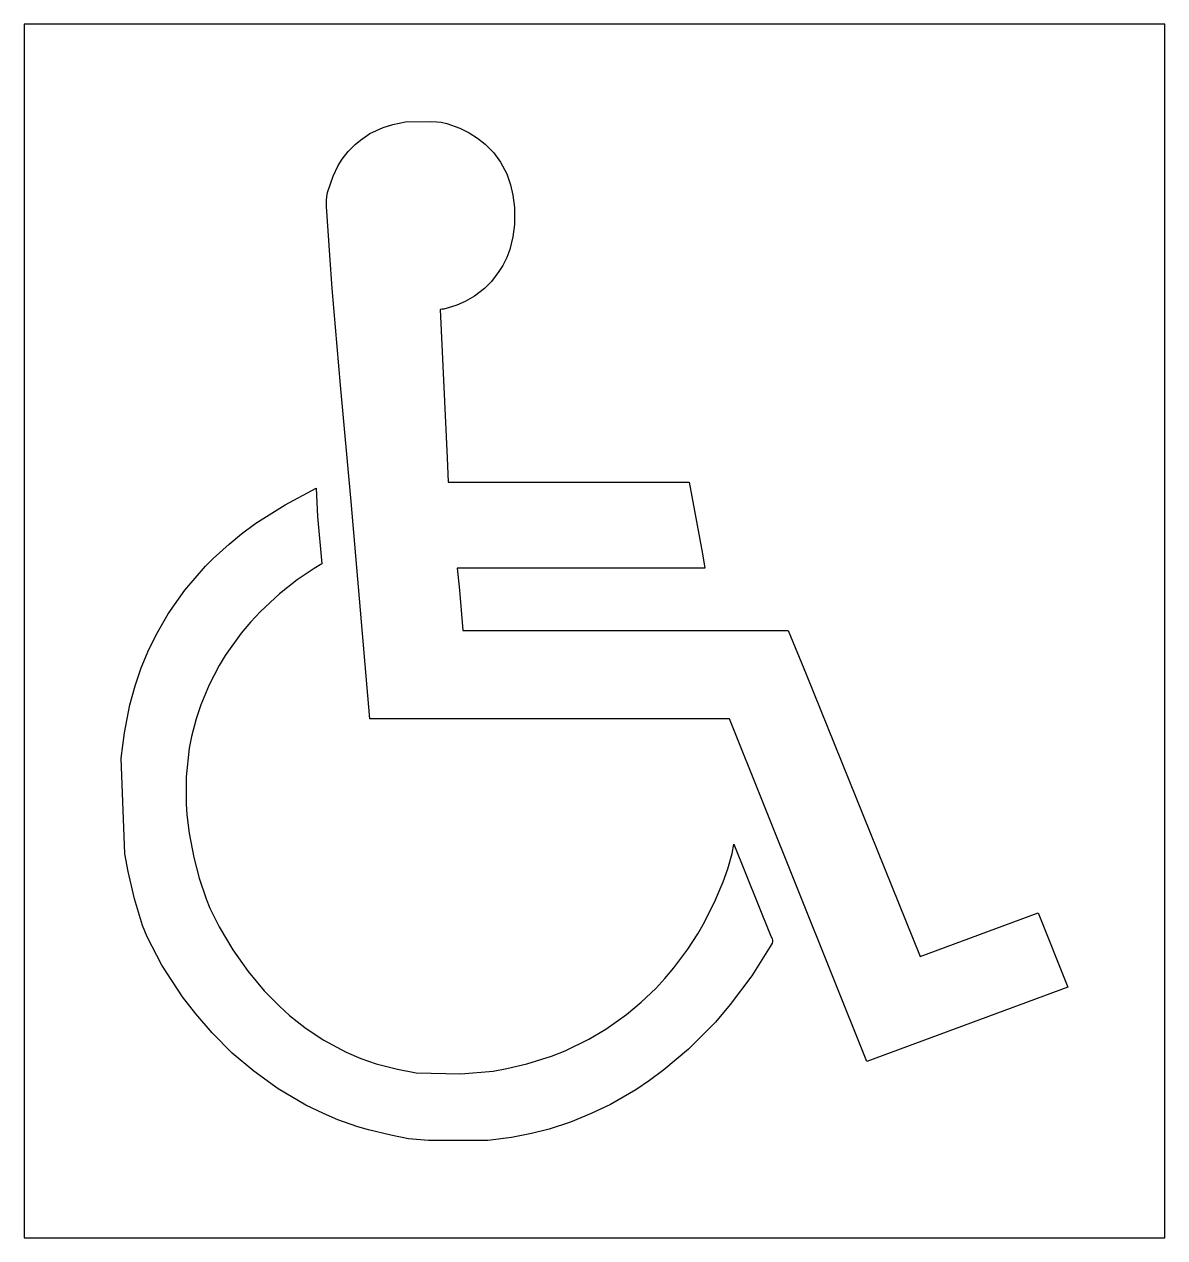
# Model space of a CAD drawing. Header units: inches. Extents: x 0 to 47, y 0 to 50.
import ezdxf

# ---------------------------------------------------------------- set-up
doc = ezdxf.new("R2010")
doc.units = ezdxf.units.IN
doc.header["$MEASUREMENT"] = 0
doc.layers.add('CUT', color=1, linetype='Continuous')

msp = doc.modelspace()

# ---------------------------------------------------------------- linework, layer by layer
at = {"layer": 'CUT'}
for points in [[(0, 0), (47, 0), (47, 50), (0, 50)], [(16.739, 46), (17.006, 45.986), (17.175, 45.963), (17.414, 45.908), (17.954, 45.716), (18.332, 45.527), (18.683, 45.302), (18.998, 45.054), (19.352, 44.698), (19.63, 44.318), (19.884, 43.838), (20.044, 43.389), (20.141, 42.962), (20.204, 42.455), (20.204, 41.743), (20.141, 41.236), (20.012, 40.714), (19.884, 40.392), (19.72, 40.06), (19.563, 39.813), (19.258, 39.405), (18.966, 39.112), (18.557, 38.801), (18.174, 38.576), (17.828, 38.419), (17.423, 38.298), (17.295, 38.267), (17.226, 38.255), (17.146, 38.252), (17.435, 32.134), (17.472, 31.134), (27.403, 31.134), (27.947, 28.177), (28.05, 27.589), (17.842, 27.589), (17.938, 26.689), (18.076, 25.022), (31.483, 25.022), (32.223, 23.228), (36.915, 11.587), (41.78, 13.394), (43, 10.319), (34.721, 7.256), (29.065, 21.385), (14.237, 21.385), (13.474, 30.33), (13.033, 35.126), (12.687, 39.115), (12.593, 40.492), (12.453, 42.49), (12.452, 42.74), (12.464, 42.885), (12.501, 43.072), (12.724, 43.743), (12.943, 44.186), (13.104, 44.444), (13.35, 44.761), (13.632, 45.042), (13.856, 45.226), (14.245, 45.495), (14.785, 45.75), (15.195, 45.876), (15.714, 45.975)], [(11.25, 27.104), (10.521, 26.535), (9.729, 25.802), (9.32, 25.359), (8.944, 24.911), (8.283, 23.993), (8.028, 23.576), (7.619, 22.784), (7.271, 21.956), (7.082, 21.386), (6.894, 20.658), (6.796, 20.167), (6.67, 18.996), (6.67, 17.872), (6.702, 17.429), (6.796, 16.669), (6.988, 15.672), (7.208, 14.817), (7.492, 13.962), (7.651, 13.577), (8.028, 12.817), (8.597, 11.862), (9.227, 10.976), (9.887, 10.179), (10.516, 9.546), (10.93, 9.161), (11.564, 8.656), (12.32, 8.149), (13.269, 7.64), (13.873, 7.385), (14.502, 7.164), (15.383, 6.942), (16.155, 6.797), (17.996, 6.749), (19.318, 6.86), (19.884, 6.971), (20.718, 7.164), (21.726, 7.48), (22.297, 7.704), (23.273, 8.178), (23.971, 8.593), (24.821, 9.194), (25.424, 9.7), (26.026, 10.274), (26.404, 10.685), (26.772, 11.123), (27.347, 11.894), (27.756, 12.527), (27.98, 12.912), (28.451, 13.83), (28.799, 14.659), (28.988, 15.197), (29.177, 15.83), (29.247, 16.212), (30.746, 12.5), (30.816, 12.311), (30.834, 12.257), (30.838, 12.239), (30.84, 12.231), (30.84, 12.224), (30.838, 12.212), (30.834, 12.192), (30.816, 12.14), (30.744, 11.994), (29.986, 10.786), (29.096, 9.604), (28.48, 8.886), (27.37, 7.77), (26.363, 6.92), (25.765, 6.477), (25.198, 6.097), (24.154, 5.492), (23.368, 5.113), (22.513, 4.763), (21.631, 4.478), (20.907, 4.288), (20.073, 4.127), (19.098, 4), (16.658, 4), (15.84, 4.079), (15.1, 4.225), (14.187, 4.446), (13.747, 4.573), (12.923, 4.86), (12.325, 5.113), (11.601, 5.461), (10.463, 6.129), (9.456, 6.857), (8.574, 7.611), (7.748, 8.443), (7.069, 9.224), (6.525, 9.931), (5.672, 11.234), (5.065, 12.405), (4.876, 12.866), (4.538, 13.962), (4.283, 15.086), (4.142, 15.814), (4, 19.756), (4.126, 20.8), (4.349, 21.956), (4.57, 22.747), (4.821, 23.476), (5.137, 24.241), (5.484, 24.937), (5.927, 25.702), (6.62, 26.684), (7.464, 27.665), (7.787, 27.99), (8.438, 28.578), (8.952, 28.998), (9.55, 29.441), (10.751, 30.204), (12.03, 30.882), (12.084, 29.712), (12.268, 27.765), (11.942, 27.579)]]:
    msp.add_lwpolyline(points, close=True, dxfattribs=at)

doc.saveas('drawing.dxf')
